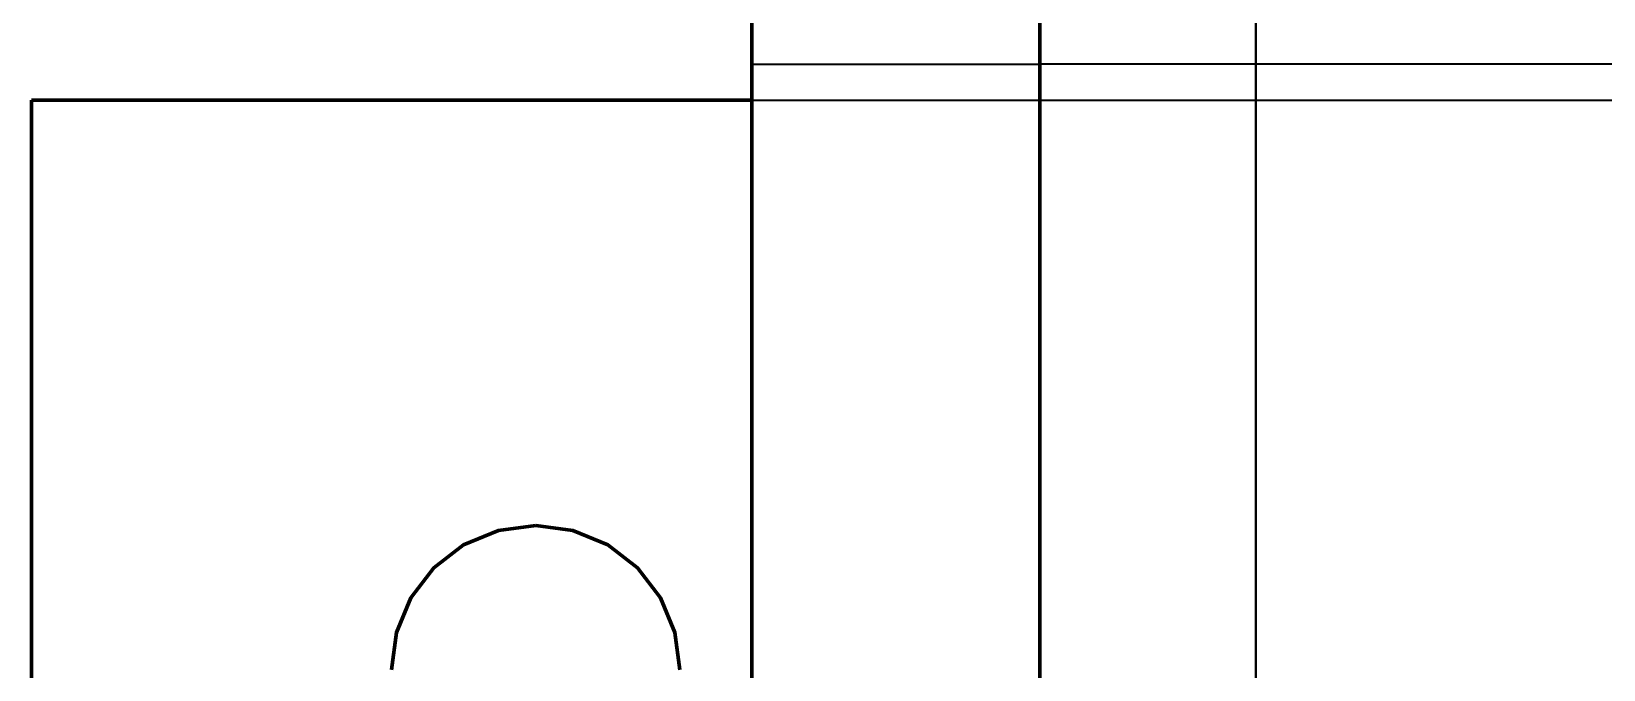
# Model space of a CAD drawing. Header units: millimetres. Extents: x 0 to 2382, y 0 to 420.
# Drawn here: x 124 to 126.183, y 110.48 to 111.366 of the extents above; entities that cross this region are included whole.
import ezdxf

# ---------------------------------------------------------------- set-up
doc = ezdxf.new("R2010")
doc.units = ezdxf.units.MM
doc.linetypes.add('IRAM-E-TRAZOS', pattern=[5, 4, -1])
doc.layers.add('01-VISIBLE', color=7, linetype='CONTINUOUS', lineweight=70)
doc.layers.add('02-OCULTA', color=4, linetype='IRAM-E-TRAZOS', lineweight=35)

msp = doc.modelspace()

# ---------------------------------------------------------------- linework, layer by layer
at = {"layer": '01-VISIBLE'}
msp.add_line((124, 111.27), (125, 111.27), dxfattribs=at)
for points in [[(125, 111.4), (125, 111.35), (125, 111.3), (125, 111.25), (125, 111.2), (125, 111.15), (125, 111.1), (125, 111.05), (125, 111), (125, 110.95), (125, 110.9), (125, 110.85), (125, 110.8), (125, 110.75), (125, 110.7), (125, 110.65), (125, 110.6), (125, 110.55), (125, 110.5), (125, 110.45)], [(125.4, 110.4), (125.4, 110.5), (125.4, 110.6), (125.4, 110.7), (125.4, 110.8), (125.4, 110.9), (125.4, 111), (125.4, 111.1), (125.4, 111.2), (125.4, 111.3), (125.4, 111.4)], [(124, 111.27), (124, 111.2192), (124, 111.1684), (124, 111.1176), (124, 111.0668), (124, 111.016), (124, 110.9652), (124, 110.9144), (124, 110.8636), (124, 110.8128), (124, 110.762), (124, 110.7112), (124, 110.6604), (124, 110.6096), (124, 110.5588), (124, 110.508), (124, 110.4572)], [(124.7, 110.68), (124.6482, 110.6732), (124.6, 110.6532), (124.5586, 110.6214), (124.5268, 110.58), (124.5068, 110.5318), (124.5, 110.48)], [(124.9, 110.48), (124.8932, 110.5318), (124.8732, 110.58), (124.8414, 110.6214), (124.8, 110.6532), (124.7518, 110.6732), (124.7, 110.68)]]:
    msp.add_lwpolyline(points, dxfattribs=at)
at = {"layer": '02-OCULTA'}
for p, q in [((125, 111.32), (125.4, 111.32)), ((131.4, 111.32), (125.4, 111.32)), ((125, 111.27), (188, 111.27))]:
    msp.add_line(p, q, dxfattribs=at)
for points in [[(125.7, 110.426), (125.7, 110.497), (125.7, 110.568), (125.7, 110.639), (125.7, 110.71), (125.7, 110.781), (125.7, 110.852), (125.7, 110.923), (125.7, 110.994), (125.7, 111.065), (125.7, 111.136), (125.7, 111.207), (125.7, 111.278), (125.7, 111.349), (125.7, 111.42)], [(125, 110.45), (125, 110.5), (125, 110.55), (125, 110.6), (125, 110.65), (125, 110.7), (125, 110.75), (125, 110.8), (125, 110.85), (125, 110.9), (125, 110.95), (125, 111), (125, 111.05), (125, 111.1), (125, 111.15), (125, 111.2), (125, 111.25), (125, 111.3), (125, 111.35), (125, 111.4)], [(125.4, 110.4531), (125.4, 110.5034), (125.4, 110.5537), (125.4, 110.6041), (125.4, 110.6544), (125.4, 110.7047), (125.4, 110.7551), (125.4, 110.8054), (125.4, 110.8558), (125.4, 110.9061), (125.4, 110.9564), (125.4, 111.0068), (125.4, 111.0571), (125.4, 111.1075), (125.4, 111.1578), (125.4, 111.2081), (125.4, 111.2585), (125.4, 111.3088), (125.4, 111.3592), (125.4, 111.4095)], [(125.4, 111.4095), (125.4, 111.3592), (125.4, 111.3088), (125.4, 111.2585), (125.4, 111.2081), (125.4, 111.1578), (125.4, 111.1075), (125.4, 111.0571), (125.4, 111.0068), (125.4, 110.9564), (125.4, 110.9061), (125.4, 110.8558), (125.4, 110.8054), (125.4, 110.7551), (125.4, 110.7047), (125.4, 110.6544), (125.4, 110.6041), (125.4, 110.5537), (125.4, 110.5034), (125.4, 110.4531)], [(125.4, 111.4049), (125.4, 111.3547), (125.4, 111.3045), (125.4, 111.2544), (125.4, 111.2042), (125.4, 111.154), (125.4, 111.1038), (125.4, 111.0537), (125.4, 111.0035), (125.4, 110.9533), (125.4, 110.9031), (125.4, 110.853), (125.4, 110.8028), (125.4, 110.7526), (125.4, 110.7024), (125.4, 110.6523), (125.4, 110.6021), (125.4, 110.5519), (125.4, 110.5017), (125.4, 110.4516)], [(125.4, 111.4035), (125.4, 111.3534), (125.4, 111.3033), (125.4, 111.2531), (125.4, 111.203), (125.4, 111.1529), (125.4, 111.1028), (125.4, 111.0526), (125.4, 111.0025), (125.4, 110.9524), (125.4, 110.9023), (125.4, 110.8521), (125.4, 110.802), (125.4, 110.7519), (125.4, 110.7018), (125.4, 110.6516), (125.4, 110.6015), (125.4, 110.5514), (125.4, 110.5013), (125.4, 110.4511)], [(125.4, 110.45), (125.4, 110.5), (125.4, 110.55), (125.4, 110.6), (125.4, 110.65), (125.4, 110.7), (125.4, 110.75), (125.4, 110.8), (125.4, 110.85), (125.4, 110.9), (125.4, 110.95), (125.4, 111), (125.4, 111.05), (125.4, 111.1), (125.4, 111.15), (125.4, 111.2), (125.4, 111.25), (125.4, 111.3), (125.4, 111.35), (125.4, 111.4)], [(125.4, 111.4), (125.4, 111.35), (125.4, 111.3), (125.4, 111.25), (125.4, 111.2), (125.4, 111.15), (125.4, 111.1), (125.4, 111.05), (125.4, 111), (125.4, 110.95), (125.4, 110.9), (125.4, 110.85), (125.4, 110.8), (125.4, 110.75), (125.4, 110.7), (125.4, 110.65), (125.4, 110.6), (125.4, 110.55), (125.4, 110.5), (125.4, 110.45)], [(125.7, 111.4049), (125.7, 111.3547), (125.7, 111.3045), (125.7, 111.2544), (125.7, 111.2042), (125.7, 111.154), (125.7, 111.1038), (125.7, 111.0537), (125.7, 111.0035), (125.7, 110.9533), (125.7, 110.9031), (125.7, 110.853), (125.7, 110.8028), (125.7, 110.7526), (125.7, 110.7024), (125.7, 110.6523), (125.7, 110.6021), (125.7, 110.5519), (125.7, 110.5017), (125.7, 110.4516)], [(125.7, 111.4), (125.7, 111.35), (125.7, 111.3), (125.7, 111.25), (125.7, 111.2), (125.7, 111.15), (125.7, 111.1), (125.7, 111.05), (125.7, 111), (125.7, 110.95), (125.7, 110.9), (125.7, 110.85), (125.7, 110.8), (125.7, 110.75), (125.7, 110.7), (125.7, 110.65), (125.7, 110.6), (125.7, 110.55), (125.7, 110.5), (125.7, 110.45)], [(125.4, 110.432), (125.4, 110.504), (125.4, 110.576), (125.4, 110.648), (125.4, 110.72), (125.4, 110.792), (125.4, 110.864), (125.4, 110.936), (125.4, 111.008), (125.4, 111.08), (125.4, 111.152), (125.4, 111.224), (125.4, 111.296), (125.4, 111.368)], [(125.7, 110.432), (125.7, 110.504), (125.7, 110.576), (125.7, 110.648), (125.7, 110.72), (125.7, 110.792), (125.7, 110.864), (125.7, 110.936), (125.7, 111.008), (125.7, 111.08), (125.7, 111.152), (125.7, 111.224), (125.7, 111.296), (125.7, 111.368)], [(125, 110.4569), (125, 110.5077), (125, 110.5585), (125, 110.6092), (125, 110.66), (125, 110.7108), (125, 110.7615), (125, 110.8123), (125, 110.8631), (125, 110.9138), (125, 110.9646), (125, 111.0154), (125, 111.0662), (125, 111.1169), (125, 111.1677), (125, 111.2185), (125, 111.2692), (125, 111.32)], [(125, 111.32), (125, 111.2692), (125, 111.2185), (125, 111.1677), (125, 111.1169), (125, 111.0662), (125, 111.0154), (125, 110.9646), (125, 110.9138), (125, 110.8631), (125, 110.8123), (125, 110.7615), (125, 110.7108), (125, 110.66), (125, 110.6092), (125, 110.5585), (125, 110.5077), (125, 110.4569)], [(125.4, 110.4569), (125.4, 110.5077), (125.4, 110.5585), (125.4, 110.6092), (125.4, 110.66), (125.4, 110.7108), (125.4, 110.7615), (125.4, 110.8123), (125.4, 110.8631), (125.4, 110.9138), (125.4, 110.9646), (125.4, 111.0154), (125.4, 111.0662), (125.4, 111.1169), (125.4, 111.1677), (125.4, 111.2185), (125.4, 111.2692), (125.4, 111.32)], [(125.4, 111.32), (125.4, 111.2692), (125.4, 111.2185), (125.4, 111.1677), (125.4, 111.1169), (125.4, 111.0662), (125.4, 111.0154), (125.4, 110.9646), (125.4, 110.9138), (125.4, 110.8631), (125.4, 110.8123), (125.4, 110.7615), (125.4, 110.7108), (125.4, 110.66), (125.4, 110.6092), (125.4, 110.5585), (125.4, 110.5077), (125.4, 110.4569)], [(125.4, 110.4569), (125.4, 110.5077), (125.4, 110.5585), (125.4, 110.6092), (125.4, 110.66), (125.4, 110.7108), (125.4, 110.7615), (125.4, 110.8123), (125.4, 110.8631), (125.4, 110.9138), (125.4, 110.9646), (125.4, 111.0154), (125.4, 111.0662), (125.4, 111.1169), (125.4, 111.1677), (125.4, 111.2185), (125.4, 111.2692), (125.4, 111.32)], [(125.4, 111.32), (125.4, 111.2692), (125.4, 111.2185), (125.4, 111.1677), (125.4, 111.1169), (125.4, 111.0662), (125.4, 111.0154), (125.4, 110.9646), (125.4, 110.9138), (125.4, 110.8631), (125.4, 110.8123), (125.4, 110.7615), (125.4, 110.7108), (125.4, 110.66), (125.4, 110.6092), (125.4, 110.5585), (125.4, 110.5077), (125.4, 110.4569)], [(124, 110.4572), (124, 110.508), (124, 110.5588), (124, 110.6096), (124, 110.6604), (124, 110.7112), (124, 110.762), (124, 110.8128), (124, 110.8636), (124, 110.9144), (124, 110.9652), (124, 111.016), (124, 111.0668), (124, 111.1176), (124, 111.1684), (124, 111.2192), (124, 111.27)]]:
    msp.add_lwpolyline(points, dxfattribs=at)

doc.saveas('drawing.dxf')
